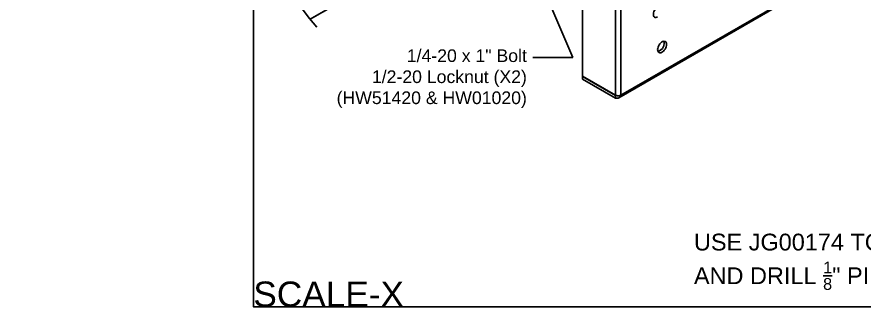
# Model space of a CAD drawing. Extents: x -3.5 to 15.6, y -13 to 0.
# Drawn here: x -3.52 to 9.09, y -12.96 to -8.64 of the extents above; entities that cross this region are included whole.
import ezdxf
from ezdxf import colors
from ezdxf.entities.mleader import LeaderData, LeaderLine
from ezdxf.math import Vec2, Vec3

# ---------------------------------------------------------------- set-up
doc = ezdxf.new("R2010")
doc.units = 0
doc.header["$LTSCALE"] = 0.5
doc.header["$MEASUREMENT"] = 0
for name, color, linetype in [('Dimension', 10, 'CONTINUOUS'), ('FAB DWG', 221, 'CONTINUOUS'), ('Housing', 150, 'CONTINUOUS'), ('WallMount Bracket', 190, 'CONTINUOUS')]:
    doc.layers.add(name, color=color, linetype=linetype)
doc.layers.add('Text-Unprinted', color=131, linetype='CONTINUOUS', plot=False)
doc.styles.add('LSAD_Standard', font='arial.ttf')
doc.styles.get("Standard").update_dxf_attribs({"font": 'arial.ttf'})

msp = doc.modelspace()

# ---------------------------------------------------------------- linework, layer by layer
at = {"layer": 'Dimension', "transparency": 16777216}
msp.add_open_spline([(0.212533, -2.832508), (1.387883, -4.199458), (0.578141, -5.810147), (-0.231601, -7.420835), (0.943749, -8.787785)], degree=3, dxfattribs=at)
at = {"layer": 'Housing', "linetype": 'Continuous', "lineweight": 25, "transparency": 16777216}
for p, q in [((2.897342, -7.486674), (0.845885, -8.670809)), ((0.847758, -8.673111), (2.897342, -7.490056))]:
    msp.add_line(p, q, dxfattribs=at)
at = {"layer": 'Text-Unprinted', "transparency": 16777216}
msp.add_lwpolyline([(0, 0), (15.345341, 0), (15.345341, -12.953341), (0, -12.953341)], close=True, dxfattribs=at)
at = {"layer": 'WallMount Bracket', "linetype": 'Continuous', "lineweight": 25, "transparency": 16777216}
for p, q in [((4.900218, -7.671921), (4.900218, -9.518551)), ((5.438706, -9.840436), (9.002392, -7.783672)), ((5.470005, -9.80349), (8.994225, -7.769503)), ((5.391092, -7.955226), (5.391092, -9.801857)), ((5.470005, -7.953593), (5.470005, -9.80349)), ((5.391092, -9.801857), (4.900218, -9.518551)), ((4.900218, -9.526718), (4.907293, -9.522635)), ((5.391092, -9.810023), (4.900218, -9.526718)), ((4.900218, -9.565753), (4.900218, -9.526718)), ((5.391092, -9.849059), (4.900218, -9.565753)), ((5.39938, -9.80524), (5.391092, -9.810023)), ((5.391092, -9.810023), (5.400463, -9.805682)), ((5.391092, -9.849059), (5.391092, -9.810023))]:
    msp.add_line(p, q, dxfattribs=at)
at = {"layer": 'WallMount Bracket', "linetype": 'Continuous', "lineweight": 25, "transparency": 16777216, "flags": 128}
for points in [[(6.016775, -8.636473), (6.003544, -8.642503), (5.990891, -8.645058), (5.979369, -8.644025), (5.969482, -8.63945), (5.961662, -8.631533), (5.95625, -8.620619), (5.953484, -8.607186), (5.953484, -8.591821), (5.95625, -8.575195), (5.961662, -8.558035), (5.969482, -8.541091), (5.979369, -8.525103), (5.990891, -8.510771), (6.003544, -8.49872), (6.016775, -8.489478)], [(6.016598, -9.124518), (6.018051, -9.10772), (6.022345, -9.089979), (6.029293, -9.072071), (6.038591, -9.054779), (6.049832, -9.038858), (6.062527, -9.025004), (6.076119, -9.013823), (6.090014, -9.005803), (6.103606, -9.001295), (6.1163, -9.000496), (6.127542, -9.003441), (6.13684, -9.010001), (6.143788, -9.019889), (6.148082, -9.032673), (6.149534, -9.047795), (6.148082, -9.064594), (6.143788, -9.082334), (6.13684, -9.100242), (6.127542, -9.117535), (6.1163, -9.133456), (6.103606, -9.14731), (6.090014, -9.158491), (6.076119, -9.16651), (6.062527, -9.171018), (6.049832, -9.171817), (6.038591, -9.168873), (6.029293, -9.162313), (6.022345, -9.152425), (6.018051, -9.13964), (6.016598, -9.124518)], [(6.110013, -9.000432), (6.114282, -9.013166), (6.115735, -9.028288)]]:
    msp.add_lwpolyline(points, dxfattribs=at)
at = {"layer": 'WallMount Bracket', "linetype": 'Continuous', "lineweight": 25, "transparency": 16777216}
msp.add_arc((5.989215, -9.030247), 0.126535, 285.1666542, 0.887197, dxfattribs=at)
for points in [[(5.470005, -9.80349), (5.46484, -9.806335), (5.45865, -9.808586), (5.445154, -9.81154), (5.437852, -9.812242), (5.423244, -9.81197), (5.415943, -9.810995), (5.402446, -9.807497), (5.396257, -9.804974), (5.391092, -9.801857)], [(5.391092, -9.849059), (5.399546, -9.850142), (5.407995, -9.850038), (5.424115, -9.847185), (5.43178, -9.844436), (5.44566, -9.83642), (5.451873, -9.831156), (5.462402, -9.81862), (5.466716, -9.811354), (5.470005, -9.80349)]]:
    msp.add_open_spline(points, degree=3, knots=[0, 0, 0, 0, 0.25, 0.25, 0.5, 0.5, 0.75, 0.75, 1, 1, 1, 1], dxfattribs=at)

# ---------------------------------------------------------------- texts
at = {"layer": 'FAB DWG', "ltscale": 0.5, "transparency": 16777216, "insert": (6.557205, -11.865642), "char_height": 0.25, "attachment_point": 1}
msp.add_mtext_dynamic_manual_height_columns('\\A1;USE JG00174 TO LOCATE\\PAND DRILL {\\H0.7x;\\S1/8;}" PILOT HOLES.', width=7.83104802, gutter_width=0.625, heights=[0], dxfattribs=at)
at = {"layer": 'Text-Unprinted', "ltscale": 0.5, "transparency": 16777216, "style": 'LSAD_Standard'}
msp.add_attdef('SCALE-X', (0, -12.953341), 'XEffectiveScaleFactor', height=0.375, dxfattribs=at)

# ---------------------------------------------------------------- leaders
at = {"layer": 'FAB DWG', "ltscale": 0.5, "transparency": 16777216}
ml = msp.add_multileader_mtext('Standard', dxfattribs=at)
ml.set_content('\\A1;1/4-20 x 1" Bolt \\P1/2-20 Locknut (X2)\\P(HW51420 & HW01020)', color=256)
ml.set_leader_properties()
ml.build(insert=Vec2(0, 0))
ml.multileader.update_dxf_attribs({"dogleg_length": 0.594064, "arrow_head_size": 0.5})
ctx = ml.context
ctx.base_point, ctx.char_height, ctx.arrow_head_size, ctx.landing_gap_size, ctx.plane_origin = Vec3(1.174257, -9.242573), 0.188, 0.5, 0.09, Vec3(-8.652861, -15.504017)
ctx.text_align_type = 2
notes = []
notes.append((ctx, [(1, (1, 1, 0), (4.754728, -9.242573), (-1, 0), 0.594064, [(0, [(3.889926, -7.206388)], 0, [])])]))
ctx.mtext.insert, ctx.mtext.width, ctx.mtext.alignment, ctx.mtext.flow_direction = Vec3(4.070664, -9.120937), 7.5887251, 3, 5
for ctx, leaders in notes:
    for number, flags, end, landing, length, lines in leaders:
        leader = LeaderData()
        leader.index, (leader.has_last_leader_line, leader.has_dogleg_vector, leader.attachment_direction) = number, flags
        leader.last_leader_point, leader.dogleg_vector, leader.dogleg_length = Vec3(end), Vec3(landing), length
        for number, points, colour, breaks in lines:
            line = LeaderLine()
            line.index, line.vertices, line.color, line.breaks = number, Vec3.list(points), colors.encode_raw_color(colour), breaks
            leader.lines.append(line)
        ctx.leaders.append(leader)

doc.saveas('drawing.dxf')
